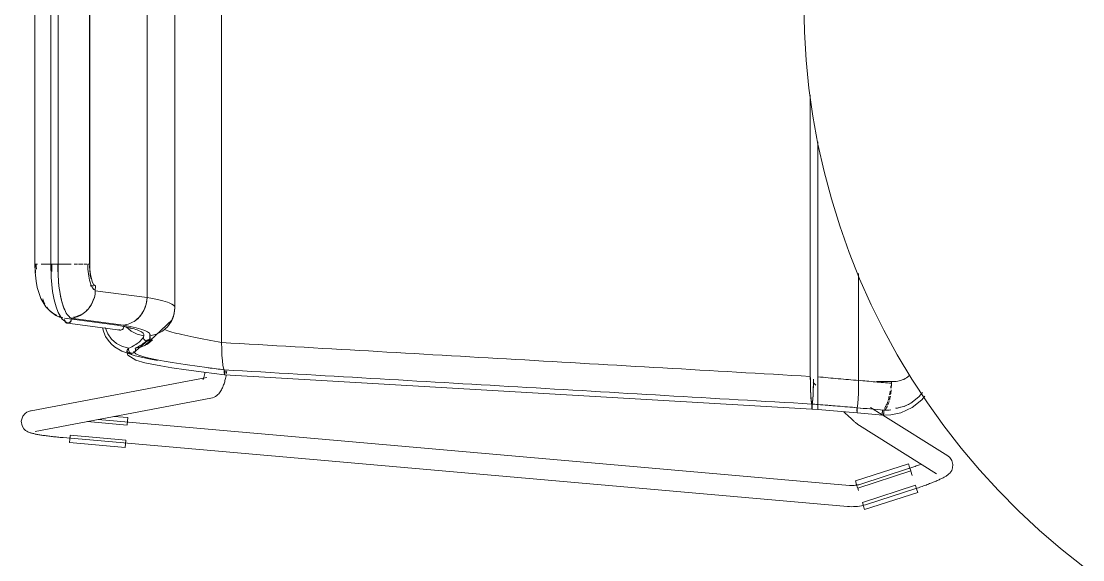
# Model space of a CAD drawing. Header units: millimetres. Extents: x 79795 to 317870, y -36033 to 97293.
# Drawn here: x 223987 to 224587, y 30745 to 31049 of the extents above; entities that cross this region are included whole.
import ezdxf

# ---------------------------------------------------------------- set-up
doc = ezdxf.new("R2010")
doc.units = ezdxf.units.MM
doc.header["$MEASUREMENT"] = 0
doc.layers.add('I-FURN', color=8, linetype='CONTINUOUS', lineweight=9)

msp = doc.modelspace()

# ---------------------------------------------------------------- linework, layer by layer
at = {"layer": 'I-FURN'}
for p, q in [((224100.66, 31251.03), (224100.66, 30867.63)), ((224100.66, 30867.63), (224100.66, 31251.03)), ((224074.16, 31231.72), (224074.16, 30886.93)), ((224074.16, 30886.93), (224074.16, 31231.72)), ((224058.57, 31225.68), (224058.57, 30892.97)), ((224058.57, 30892.97), (224058.57, 31225.68)), ((223995.2, 31206.75), (223995.2, 30911.9)), ((224004.24, 31206.75), (224004.24, 30911.9)), ((224008.2, 30911.9), (224008.2, 31206.75)), ((224026.04, 31206.75), (224026.04, 30911.9)), ((224026.1, 30911.9), (224026.1, 31206.75)), ((224074.32, 30887.47), (224074.32, 31192.27)), ((224429.7, 31059.33), (224430.02, 31043.33)), ((224430.02, 31043.33), (224430.98, 31027.36)), ((224430.98, 31027.36), (224432.58, 31011.44)), ((224432.58, 31011.44), (224434.81, 30995.6)), ((224433.4, 31007.47), (224433.4, 30848.38)), ((224433.4, 30848.38), (224433.4, 31007.47)), ((224434.81, 30995.6), (224437.68, 30979.86)), ((224437.68, 30979.86), (224441.17, 30964.25)), ((224437.71, 30981.11), (224437.71, 30848.11)), ((224437.71, 30848.11), (224437.71, 30981.11)), ((224441.17, 30964.25), (224445.28, 30948.78)), ((224445.28, 30948.78), (224450.01, 30933.5)), ((224450.01, 30933.5), (224455.34, 30918.42)), ((224455.34, 30918.42), (224461.28, 30903.56)), ((223995.28, 30907.38), (223995.2, 30911.9)), ((223995.2, 30911.9), (223995.37, 30911.9)), ((223996.69, 30911.9), (223995.22, 30911.9)), ((224001.3, 30911.9), (223998.72, 30911.9)), ((224001.45, 30911.9), (224004.48, 30911.9)), ((224004.48, 30911.9), (224001.46, 30911.9)), ((224004.38, 30904.34), (224004.24, 30911.9)), ((224004.24, 30911.9), (224004.3, 30911.9)), ((224008.19, 30911.9), (224004.24, 30911.9)), ((224004.3, 30911.9), (224004.5, 30911.9)), ((224004.5, 30911.9), (224004.81, 30911.9)), ((224004.81, 30911.9), (224005.2, 30911.9)), ((224005.2, 30911.9), (224005.65, 30911.9)), ((224005.65, 30911.9), (224006.14, 30911.9)), ((224006.14, 30911.9), (224006.64, 30911.9)), ((224006.64, 30911.9), (224007.11, 30911.9)), ((224007.11, 30911.9), (224007.53, 30911.9)), ((224007.53, 30911.9), (224007.86, 30911.9)), ((224007.86, 30911.9), (224008.09, 30911.9)), ((224008.09, 30911.9), (224008.19, 30911.9)), ((224008.17, 30911.9), (224011.98, 30911.9)), ((224011.98, 30911.9), (224008.17, 30911.9)), ((224008.2, 30911.9), (224008.28, 30905.49)), ((224015.73, 30911.9), (224012.17, 30911.9)), ((224019.2, 30911.9), (224017.36, 30911.9)), ((224022.19, 30911.9), (224019.72, 30911.9)), ((224024.51, 30911.9), (224022.77, 30911.9)), ((224026.21, 30908.86), (224026.1, 30911.9)), ((223995.8, 30902.17), (223995.28, 30907.38)), ((224005.18, 30896.45), (224004.38, 30904.34)), ((224008.28, 30905.49), (224008.76, 30899.5)), ((224026.53, 30906.01), (224026.21, 30908.86)), ((224027.04, 30903.52), (224026.53, 30906.01)), ((224460.68, 30846.17), (224460.68, 30906.66)), ((224460.68, 30906.66), (224460.68, 30846.17)), ((223996.45, 30898.68), (223995.8, 30902.17)), ((223998.47, 30892.53), (223996.45, 30898.68)), ((224008.76, 30899.5), (224009.59, 30894.07)), ((224026.35, 30899.55), (224028.22, 30899.55)), ((224027.71, 30901.54), (224027.04, 30903.52)), ((224028.5, 30900.19), (224027.71, 30901.54)), ((224029.36, 30899.55), (224028.5, 30900.19)), ((224029.29, 30896.83), (224029.36, 30899.55)), ((224461.28, 30903.56), (224467.8, 30888.95)), ((224001.34, 30887.81), (223998.47, 30892.53)), ((224006.05, 30891.74), (224005.18, 30896.45)), ((224007.13, 30887.7), (224006.05, 30891.74)), ((224009.59, 30894.07), (224010.39, 30890.57)), ((224058.57, 30892.97), (224029.29, 30896.83)), ((224058.09, 30889.2), (224058.57, 30892.97)), ((224003.17, 30885.83), (224001.34, 30887.81)), ((224005.25, 30884.16), (224003.17, 30885.83)), ((224008.32, 30884.53), (224007.13, 30887.7)), ((224010.39, 30890.57), (224011.27, 30887.74)), ((224011.27, 30887.74), (224011.46, 30887.23)), ((224056.77, 30885.65), (224058.09, 30889.2)), ((224074.16, 30886.93), (224073.68, 30883.14)), ((224073.69, 30883.14), (224074.16, 30886.93)), ((224073.87, 30883.72), (224074.31, 30887.47)), ((224467.8, 30888.95), (224474.9, 30874.61)), ((224007.51, 30882.83), (224005.25, 30884.16)), ((224010.62, 30880.7), (224008.32, 30884.53)), ((224013.01, 30878.81), (224010.62, 30880.7)), ((224041.64, 30877.44), (224011.95, 30881.29)), ((224017.91, 30880.52), (224013.14, 30881.14)), ((224045.19, 30877.42), (224015.49, 30881.27)), ((224051.95, 30880.05), (224054.69, 30882.54)), ((224054.69, 30882.54), (224056.77, 30885.65)), ((224057.05, 30865.76), (224072.75, 30880.36)), ((224072.15, 30879.26), (224073.87, 30883.72)), ((224073.68, 30883.14), (224072.32, 30879.58)), ((224072.33, 30879.57), (224073.69, 30883.14)), ((224072.75, 30880.36), (224073.45, 30882.28)), ((224043.28, 30874.59), (224013.51, 30878.45)), ((224033.43, 30875.91), (224034.09, 30873.4)), ((224034.94, 30876.05), (224036.35, 30872.53)), ((224047.15, 30876.19), (224040.86, 30877.57)), ((224042.6, 30874.83), (224043.05, 30874.64)), ((224043.05, 30874.64), (224043.52, 30874.58)), ((224043.52, 30874.58), (224043.98, 30874.65)), ((224043.98, 30874.65), (224044.42, 30874.84)), ((224044.42, 30874.84), (224044.81, 30875.13)), ((224044.81, 30875.13), (224045.11, 30875.51)), ((224045.11, 30875.51), (224045.3, 30875.96)), ((224045.3, 30875.96), (224045.38, 30876.46)), ((224045.38, 30876.46), (224045.34, 30876.95)), ((224046.68, 30876.44), (224049.56, 30873.93)), ((224049.59, 30875.44), (224047.15, 30876.19)), ((224049.56, 30873.93), (224052.95, 30872.18)), ((224067.28, 30873.93), (224063.89, 30872.18)), ((224063.89, 30872.18), (224067.28, 30873.93)), ((224070.15, 30876.44), (224067.28, 30873.93)), ((224067.28, 30873.93), (224070.16, 30876.44)), ((224072.32, 30879.58), (224070.15, 30876.44)), ((224070.16, 30876.44), (224072.33, 30879.57)), ((224474.9, 30874.61), (224482.57, 30860.57)), ((224034.09, 30873.4), (224035.12, 30871.03)), ((224035.12, 30871.03), (224036.49, 30868.83)), ((224036.35, 30872.53), (224038.52, 30869.45)), ((224036.49, 30868.83), (224038.18, 30866.86)), ((224038.52, 30869.45), (224041.35, 30866.97)), ((224050.85, 30861.65), (224060.27, 30869.77)), ((224052.95, 30872.18), (224056.66, 30871.28)), ((224056.38, 30870.6), (224056.56, 30871.04)), ((224056.5, 30870.81), (224056.46, 30870.31)), ((224056.46, 30870.31), (224056.55, 30869.82)), ((224056.47, 30870.32), (224056.51, 30870.81)), ((224056.55, 30869.83), (224056.47, 30870.32)), ((224056.66, 30871.28), (224056.5, 30870.81)), ((224056.51, 30870.81), (224056.67, 30871.28)), ((224056.75, 30869.38), (224056.55, 30869.83)), ((224056.55, 30869.82), (224056.75, 30869.37)), ((224057.07, 30868.99), (224056.75, 30869.38)), ((224056.75, 30869.37), (224057.06, 30868.99)), ((224057.06, 30868.99), (224057.47, 30868.7)), ((224057.47, 30868.7), (224057.07, 30868.99)), ((224057.93, 30868.51), (224057.47, 30868.7)), ((224057.47, 30868.7), (224057.93, 30868.51)), ((224058.42, 30868.44), (224057.93, 30868.51)), ((224057.93, 30868.51), (224058.42, 30868.44)), ((224058.91, 30868.51), (224058.42, 30868.44)), ((224058.42, 30868.44), (224058.91, 30868.51)), ((224061.56, 30869.1), (224058.72, 30866.71)), ((224058.72, 30866.7), (224061.56, 30869.1)), ((224059.37, 30868.7), (224058.91, 30868.51)), ((224058.91, 30868.51), (224059.37, 30868.7)), ((224059.77, 30868.99), (224059.37, 30868.7)), ((224059.37, 30868.7), (224059.77, 30868.99)), ((224060.09, 30869.38), (224059.77, 30868.99)), ((224059.77, 30868.99), (224060.09, 30869.37)), ((224060.29, 30869.83), (224060.09, 30869.38)), ((224060.09, 30869.37), (224060.29, 30869.82)), ((224060.14, 30869.47), (224060.19, 30872.35)), ((224060.17, 30871.28), (224063.89, 30872.18)), ((224060.17, 30871.28), (224060.33, 30870.81)), ((224060.33, 30870.81), (224060.17, 30871.28)), ((224060.37, 30870.32), (224060.29, 30869.83)), ((224060.29, 30869.82), (224060.37, 30870.31)), ((224060.33, 30870.81), (224060.37, 30870.32)), ((224060.37, 30870.31), (224060.33, 30870.81)), ((224038.18, 30866.86), (224040.14, 30865.12)), ((224040.14, 30865.12), (224044.26, 30862.62)), ((224041.35, 30866.97), (224044.67, 30865.23)), ((224044.26, 30862.62), (224051.88, 30859.94)), ((224044.67, 30865.23), (224048.3, 30864.32)), ((224047.08, 30862.5), (224047.37, 30863.42)), ((224047.61, 30860.32), (224047.08, 30862.5)), ((224048.09, 30863.36), (224048.13, 30863.85)), ((224048.13, 30863.85), (224048.09, 30863.36)), ((224048.17, 30862.86), (224048.09, 30863.36)), ((224048.09, 30863.36), (224048.16, 30862.86)), ((224048.13, 30863.85), (224048.3, 30864.32)), ((224048.3, 30864.32), (224048.13, 30863.85)), ((224048.16, 30862.86), (224048.36, 30862.41)), ((224048.36, 30862.41), (224048.17, 30862.86)), ((224048.67, 30862.02), (224048.36, 30862.41)), ((224048.36, 30862.41), (224048.67, 30862.02)), ((224049.06, 30861.72), (224048.67, 30862.02)), ((224048.67, 30862.02), (224049.06, 30861.72)), ((224049.52, 30861.53), (224049.06, 30861.72)), ((224049.06, 30861.72), (224049.51, 30861.52)), ((224051.13, 30861.8), (224050.91, 30861.67)), ((224051.35, 30861.98), (224050.94, 30861.69)), ((224050.95, 30861.69), (224051.35, 30861.98)), ((224051.66, 30862.36), (224051.35, 30861.98)), ((224051.35, 30861.98), (224051.67, 30862.36)), ((224051.87, 30862.81), (224051.66, 30862.36)), ((224051.67, 30862.36), (224051.87, 30862.81)), ((224055.39, 30865.07), (224051.78, 30864.27)), ((224051.78, 30864.27), (224055.4, 30865.06)), ((224051.78, 30864.27), (224051.93, 30863.8)), ((224051.93, 30863.8), (224051.78, 30864.27)), ((224051.96, 30863.3), (224051.87, 30862.81)), ((224051.87, 30862.81), (224051.96, 30863.3)), ((224051.93, 30863.8), (224051.96, 30863.3)), ((224051.96, 30863.3), (224051.93, 30863.8)), ((224058.72, 30866.71), (224055.39, 30865.07)), ((224055.4, 30865.06), (224058.72, 30866.7)), ((224100.66, 30867.63), (224100.72, 30863.86)), ((224100.72, 30863.86), (224100.66, 30867.55)), ((224100.72, 30863.86), (224100.88, 30860.32)), ((224100.88, 30860.32), (224100.73, 30863.8)), ((224052.25, 30857.55), (224047.61, 30860.32)), ((224049.51, 30861.52), (224050, 30861.45)), ((224050, 30861.45), (224049.52, 30861.53)), ((224050.49, 30861.51), (224050, 30861.45)), ((224050, 30861.45), (224050.49, 30861.51)), ((224050.94, 30861.69), (224050.49, 30861.51)), ((224050.49, 30861.51), (224050.95, 30861.69)), ((224051.88, 30859.94), (224060.4, 30858.05)), ((224057.24, 30856.14), (224052.25, 30857.55)), ((224066.26, 30854.34), (224057.24, 30856.14)), ((224060.4, 30858.05), (224064.47, 30857.32)), ((224100.88, 30860.32), (224101.12, 30857.22)), ((224101.12, 30857.19), (224100.88, 30860.28)), ((224101.12, 30857.22), (224101.43, 30854.73)), ((224101.43, 30854.72), (224101.12, 30857.19)), ((224482.57, 30860.57), (224490.8, 30846.85)), ((224072.58, 30853.3), (224066.26, 30854.34)), ((224080.6, 30852.12), (224072.58, 30853.3)), ((224090.53, 30850.77), (224080.6, 30852.12)), ((224102.38, 30849.21), (224090.53, 30850.77)), ((224091.07, 30849.44), (224091.18, 30849.89)), ((224091.18, 30849.89), (224091.28, 30850.36)), ((224091.28, 30850.36), (224091.37, 30850.85)), ((224101.43, 30854.73), (224101.79, 30852.98)), ((224101.79, 30852.98), (224101.43, 30854.72)), ((224101.79, 30852.98), (224102.19, 30852.08)), ((224102.19, 30852.08), (224101.79, 30852.98)), ((224102.18, 30851.61), (224102.17, 30851.11)), ((224102.17, 30851.11), (224102.18, 30851.6)), ((224102.17, 30851.11), (224102.18, 30850.62)), ((224102.18, 30850.61), (224102.17, 30851.11)), ((224102.19, 30852.08), (224102.18, 30851.61)), ((224102.18, 30851.6), (224102.19, 30852.08)), ((224102.18, 30850.62), (224102.2, 30850.16)), ((224102.2, 30850.16), (224102.18, 30850.61)), ((224102.2, 30850.16), (224102.24, 30849.78)), ((224102.24, 30849.77), (224102.2, 30850.16)), ((224102.24, 30849.78), (224102.28, 30849.48)), ((224102.28, 30849.47), (224102.24, 30849.77)), ((224102.49, 30849.46), (224102.53, 30849.75)), ((224102.53, 30849.74), (224102.49, 30849.45)), ((224102.53, 30849.75), (224102.56, 30850.13)), ((224102.56, 30850.12), (224102.53, 30849.74)), ((224102.56, 30850.13), (224102.59, 30850.58)), ((224102.59, 30850.58), (224102.56, 30850.12)), ((224102.6, 30851.07), (224102.59, 30851.57)), ((224102.59, 30851.57), (224102.6, 30851.07)), ((224102.59, 30850.58), (224102.6, 30851.07)), ((224102.6, 30851.07), (224102.59, 30850.58)), ((224103.41, 30850.02), (224103.52, 30850.73)), ((224103.52, 30850.73), (224103.61, 30851.46)), ((224092.3, 30847.81), (223993.01, 30828.99)), ((224090.07, 30846.59), (224090.09, 30846.61)), ((224090.09, 30846.61), (224090.13, 30846.69)), ((224090.13, 30846.69), (224090.18, 30846.77)), ((224090.18, 30846.77), (224090.25, 30846.93)), ((224090.25, 30846.93), (224090.34, 30847.12)), ((224090.34, 30847.12), (224090.44, 30847.35)), ((224090.44, 30847.35), (224090.54, 30847.62)), ((224090.54, 30847.62), (224090.64, 30847.92)), ((224090.64, 30847.92), (224090.75, 30848.26)), ((224090.75, 30848.26), (224090.86, 30848.63)), ((224090.86, 30848.63), (224090.97, 30849.02)), ((224090.97, 30849.02), (224091.07, 30849.44)), ((224101.82, 30843.53), (224102.02, 30844.12)), ((224102.02, 30844.12), (224102.22, 30844.73)), ((224102.22, 30844.73), (224102.4, 30845.34)), ((224102.28, 30849.48), (224102.33, 30849.28)), ((224102.33, 30849.28), (224102.28, 30849.47)), ((224102.33, 30849.28), (224102.38, 30849.21)), ((224102.38, 30849.21), (224102.33, 30849.28)), ((224102.38, 30849.21), (224102.44, 30849.27)), ((224102.44, 30849.27), (224102.38, 30849.21)), ((224102.38, 30849.21), (224434.29, 30829.92)), ((224102.4, 30845.34), (224102.57, 30845.97)), ((224102.44, 30849.27), (224102.49, 30849.46)), ((224102.49, 30849.45), (224102.44, 30849.27)), ((224102.57, 30845.97), (224102.74, 30846.62)), ((224102.74, 30846.62), (224102.89, 30847.27)), ((224102.89, 30847.27), (224103.03, 30847.94)), ((224103.03, 30847.94), (224103.17, 30848.62)), ((224103.17, 30848.62), (224103.29, 30849.31)), ((224433.4, 30848.38), (224433.42, 30844.59)), ((224433.42, 30844.59), (224433.5, 30841.03)), ((224435.04, 30844.89), (224436.57, 30843.41)), ((224435.08, 30841.03), (224435.16, 30844.58)), ((224435.16, 30844.58), (224435.18, 30846.84)), ((224437.59, 30844.32), (224437.59, 30848.1)), ((224437.59, 30848.1), (224437.59, 30844.32)), ((224437.71, 30848.11), (224437.71, 30844.32)), ((224437.71, 30844.32), (224437.71, 30848.11)), ((224437.71, 30844.32), (224437.71, 30840.76)), ((224437.71, 30840.76), (224437.71, 30844.32)), ((224460.66, 30842.41), (224460.68, 30846.17)), ((224460.68, 30846.05), (224460.66, 30842.41)), ((224470.72, 30845.46), (224480.48, 30845.46)), ((224479.23, 30845.52), (224479.23, 30844.47)), ((224490.8, 30846.85), (224499.57, 30833.47)), ((224097.9, 30837.56), (224098.49, 30838.07)), ((224098.49, 30838.07), (224099.01, 30838.59)), ((224099.01, 30838.59), (224099.47, 30839.12)), ((224099.47, 30839.12), (224099.87, 30839.65)), ((224099.87, 30839.65), (224100.23, 30840.19)), ((224100.23, 30840.19), (224100.55, 30840.73)), ((224100.55, 30840.73), (224100.84, 30841.27)), ((224100.84, 30841.27), (224101.11, 30841.82)), ((224101.11, 30841.82), (224101.36, 30842.38)), ((224101.36, 30842.38), (224101.6, 30842.95)), ((224101.6, 30842.95), (224101.82, 30843.53)), ((224433.5, 30841.03), (224433.63, 30837.9)), ((224433.63, 30837.9), (224433.79, 30835.39)), ((224434.79, 30835.42), (224434.96, 30837.91)), ((224434.96, 30837.91), (224435.08, 30841.03)), ((224437.6, 30837.64), (224437.59, 30840.76)), ((224437.59, 30840.76), (224437.6, 30837.64)), ((224437.7, 30837.62), (224437.71, 30840.76)), ((224437.71, 30840.75), (224437.7, 30837.63)), ((224460.47, 30835.77), (224460.58, 30838.87)), ((224460.58, 30838.81), (224460.47, 30835.77)), ((224460.58, 30838.87), (224460.65, 30842.31)), ((224460.65, 30842.31), (224460.58, 30838.87)), ((224496.74, 30839.18), (224494.74, 30836.79)), ((223995.24, 30817.2), (224094.54, 30836.02)), ((224094.54, 30836.02), (224095.52, 30836.28)), ((224095.52, 30836.28), (224096.42, 30836.64)), ((224096.42, 30836.64), (224097.21, 30837.08)), ((224097.21, 30837.08), (224097.9, 30837.56)), ((224433.79, 30835.39), (224433.98, 30833.65)), ((224433.98, 30833.65), (224434.19, 30832.76)), ((224434.19, 30832.76), (224434.18, 30832.29)), ((224434.18, 30832.29), (224434.18, 30831.79)), ((224434.18, 30831.79), (224434.19, 30831.3)), ((224434.39, 30832.76), (224434.6, 30833.67)), ((224434.4, 30832.29), (224434.39, 30832.76)), ((224434.4, 30831.8), (224434.4, 30832.29)), ((224434.4, 30831.31), (224434.4, 30831.8)), ((224434.6, 30833.67), (224434.79, 30835.42)), ((224437.62, 30835.14), (224437.6, 30837.64)), ((224437.6, 30837.64), (224437.62, 30835.14)), ((224437.63, 30833.39), (224437.62, 30835.14)), ((224437.62, 30835.14), (224437.63, 30833.39)), ((224437.64, 30832.02), (224437.64, 30832.49)), ((224437.64, 30832.49), (224437.64, 30832.02)), ((224437.64, 30831.53), (224437.64, 30832.02)), ((224437.64, 30832.02), (224437.64, 30831.52)), ((224437.67, 30833.38), (224437.66, 30832.49)), ((224437.66, 30832.48), (224437.67, 30833.37)), ((224437.66, 30832.49), (224437.66, 30832.02)), ((224437.66, 30832.01), (224437.66, 30832.48)), ((224437.66, 30832.02), (224437.66, 30831.52)), ((224437.66, 30831.52), (224437.66, 30832.01)), ((224437.69, 30835.12), (224437.67, 30833.38)), ((224437.67, 30833.37), (224437.69, 30835.12)), ((224437.7, 30837.62), (224437.69, 30835.12)), ((224437.69, 30835.12), (224437.7, 30837.62)), ((224460.14, 30831.56), (224460.32, 30833.3)), ((224460.31, 30833.28), (224460.14, 30831.56)), ((224460.32, 30833.3), (224460.47, 30835.77)), ((224460.47, 30835.73), (224460.32, 30833.29)), ((224490.16, 30833.3), (224486.48, 30831.39)), ((224494.74, 30836.79), (224490.16, 30833.3)), ((224496.4, 30835.06), (224490.87, 30830.72)), ((224498.08, 30837.16), (224496.4, 30835.06)), ((224499.57, 30833.47), (224508.86, 30820.45)), ((223988.25, 30825.86), (223987.42, 30823.11)), ((223988.25, 30825.86), (223989.58, 30827.43)), ((223989.58, 30827.43), (223990.66, 30828.18)), ((223990.66, 30828.18), (223991.46, 30828.56)), ((223991.46, 30828.56), (223992.08, 30828.77)), ((223992.08, 30828.77), (223992.59, 30828.91)), ((223992.59, 30828.91), (223993.01, 30828.99)), ((224047.6, 30825.06), (224039.7, 30825.75)), ((224434.19, 30831.3), (224434.2, 30830.85)), ((224434.2, 30830.85), (224434.22, 30830.47)), ((224434.22, 30830.47), (224434.24, 30830.17)), ((224434.24, 30830.17), (224434.26, 30829.99)), ((224434.26, 30829.99), (224434.29, 30829.92)), ((224434.29, 30829.92), (224434.32, 30829.99)), ((224437.65, 30829.65), (224434.29, 30829.92)), ((224434.32, 30829.99), (224434.35, 30830.18)), ((224434.35, 30830.18), (224434.37, 30830.47)), ((224434.37, 30830.47), (224434.39, 30830.86)), ((224434.39, 30830.86), (224434.4, 30831.31)), ((224437.64, 30831.04), (224437.64, 30831.53)), ((224437.64, 30831.52), (224437.64, 30831.03)), ((224437.64, 30830.58), (224437.64, 30831.04)), ((224437.64, 30831.03), (224437.64, 30830.58)), ((224437.65, 30830.2), (224437.64, 30830.58)), ((224437.64, 30830.58), (224437.65, 30830.2)), ((224437.66, 30830.2), (224437.65, 30829.9)), ((224437.65, 30829.9), (224437.66, 30830.19)), ((224437.65, 30829.72), (224437.65, 30829.65)), ((224437.65, 30829.65), (224437.65, 30829.72)), ((224437.65, 30829.71), (224437.65, 30829.65)), ((224437.65, 30829.65), (224437.65, 30829.71)), ((224437.65, 30829.65), (224459.85, 30827.82)), ((224437.66, 30831.52), (224437.66, 30831.03)), ((224437.66, 30831.03), (224437.66, 30831.52)), ((224437.66, 30831.03), (224437.66, 30830.58)), ((224437.66, 30830.57), (224437.66, 30831.03)), ((224437.66, 30830.58), (224437.66, 30830.2)), ((224437.66, 30830.19), (224437.66, 30830.57)), ((224452.81, 30827.85), (224452.34, 30828.29)), ((224453.27, 30827.42), (224452.81, 30827.85)), ((224453.73, 30826.99), (224453.27, 30827.42)), ((224454.17, 30826.58), (224453.73, 30826.99)), ((224454.61, 30826.18), (224454.17, 30826.58)), ((224455.03, 30825.79), (224454.61, 30826.18)), ((224455.45, 30825.4), (224455.03, 30825.79)), ((224459.76, 30830.66), (224459.75, 30830.18)), ((224459.75, 30830.19), (224459.76, 30830.66)), ((224459.75, 30829.69), (224459.75, 30829.2)), ((224459.75, 30829.2), (224459.75, 30829.69)), ((224459.75, 30829.2), (224459.76, 30828.74)), ((224459.76, 30828.75), (224459.75, 30829.2)), ((224459.78, 30828.37), (224459.76, 30828.75)), ((224459.76, 30828.74), (224459.78, 30828.36)), ((224459.8, 30828.07), (224459.78, 30828.37)), ((224459.78, 30828.36), (224459.8, 30828.07)), ((224459.8, 30828.07), (224459.83, 30827.88)), ((224459.83, 30827.89), (224459.8, 30828.07)), ((224459.85, 30827.82), (224459.83, 30827.89)), ((224459.83, 30827.88), (224459.85, 30827.82)), ((224459.85, 30827.82), (224459.88, 30827.89)), ((224459.88, 30827.89), (224459.85, 30827.82)), ((224459.85, 30827.82), (224474.34, 30826.4)), ((224459.88, 30827.89), (224459.9, 30828.08)), ((224459.92, 30828.38), (224459.9, 30828.08)), ((224459.9, 30828.08), (224459.92, 30828.37)), ((224459.92, 30828.37), (224459.94, 30828.76)), ((224459.94, 30828.76), (224459.92, 30828.38)), ((224459.94, 30830.67), (224460.14, 30831.56)), ((224460.14, 30831.56), (224459.94, 30830.67)), ((224459.95, 30830.2), (224459.94, 30830.67)), ((224459.94, 30830.67), (224459.95, 30830.2)), ((224459.94, 30828.76), (224459.95, 30829.21)), ((224459.95, 30829.21), (224459.94, 30828.76)), ((224459.95, 30829.7), (224459.95, 30830.2)), ((224459.95, 30830.2), (224459.95, 30829.71)), ((224459.95, 30829.71), (224459.95, 30829.21)), ((224459.95, 30829.21), (224459.95, 30829.7)), ((224473.94, 30826.7), (224467.49, 30830.74)), ((224478.91, 30826.61), (224473.45, 30826.52)), ((224511.07, 30803.43), (224474.31, 30826.47)), ((224484.56, 30827.82), (224478.91, 30826.61)), ((224490.87, 30830.72), (224484.56, 30827.82)), ((223987.42, 30823.11), (223987.9, 30820.35)), ((223987.9, 30820.35), (223988.94, 30818.69)), ((224024.62, 30822.82), (224047.23, 30820.83)), ((224455.47, 30786.73), (224030.97, 30824.03)), ((224047.42, 30823.02), (224047.24, 30820.95)), ((224047.6, 30825.06), (224047.42, 30823.02)), ((224455.85, 30825.04), (224455.45, 30825.4)), ((224456.24, 30824.68), (224455.85, 30825.04)), ((224456.62, 30824.34), (224456.24, 30824.68)), ((224456.98, 30824.01), (224456.62, 30824.34)), ((224457.33, 30823.69), (224456.98, 30824.01)), ((224457.67, 30823.39), (224457.33, 30823.69)), ((224457.99, 30823.1), (224457.67, 30823.39)), ((224458.3, 30822.83), (224457.99, 30823.1)), ((224458.59, 30822.57), (224458.3, 30822.83)), ((224458.87, 30822.33), (224458.59, 30822.57)), ((224459.14, 30822.1), (224458.87, 30822.33)), ((224459.39, 30821.89), (224459.14, 30822.1)), ((224459.63, 30821.68), (224459.39, 30821.89)), ((224459.86, 30821.5), (224459.63, 30821.68)), ((224460.09, 30821.32), (224459.86, 30821.5)), ((224460.31, 30821.14), (224460.09, 30821.32)), ((224460.54, 30820.97), (224460.31, 30821.14)), ((224460.79, 30820.78), (224460.54, 30820.97)), ((224461.12, 30820.57), (224460.79, 30820.78)), ((224461.12, 30820.57), (224504.7, 30793.26)), ((224508.86, 30820.45), (224518.67, 30807.81)), ((223988.94, 30818.69), (223989.85, 30817.84)), ((223989.85, 30817.84), (223990.55, 30817.36)), ((223990.55, 30817.36), (223991.11, 30817.05)), ((223991.11, 30817.05), (223991.59, 30816.84)), ((223991.59, 30816.84), (223992.02, 30816.67)), ((223992.02, 30816.67), (223992.42, 30816.53)), ((223992.42, 30816.53), (223992.82, 30816.4)), ((223992.82, 30816.4), (223993.21, 30816.29)), ((223993.21, 30816.29), (223993.62, 30816.18)), ((223993.62, 30816.18), (223994.03, 30816.08)), ((223994.03, 30816.08), (223994.46, 30815.98)), ((223994.46, 30815.98), (223994.9, 30815.88)), ((223994.9, 30815.88), (223995.36, 30815.78)), ((223995.36, 30815.78), (223995.84, 30815.69)), ((223995.84, 30815.69), (223996.33, 30815.59)), ((223996.33, 30815.59), (223996.85, 30815.5)), ((223996.85, 30815.5), (223997.38, 30815.4)), ((223997.38, 30815.4), (223997.93, 30815.31)), ((223997.93, 30815.31), (223998.5, 30815.22)), ((223998.5, 30815.22), (223999.09, 30815.13)), ((223999.09, 30815.13), (223999.69, 30815.03)), ((223999.69, 30815.03), (224000.31, 30814.94)), ((224000.31, 30814.94), (224000.94, 30814.85)), ((224000.94, 30814.85), (224001.59, 30814.77)), ((224001.59, 30814.77), (224002.25, 30814.68)), ((224002.25, 30814.68), (224002.93, 30814.59)), ((224002.93, 30814.59), (224003.62, 30814.51)), ((224003.62, 30814.51), (224004.32, 30814.42)), ((224004.32, 30814.42), (224005.03, 30814.34)), ((224005.03, 30814.34), (224005.74, 30814.26)), ((224005.74, 30814.26), (224006.47, 30814.18)), ((224006.47, 30814.18), (224007.2, 30814.1)), ((224007.2, 30814.1), (224007.94, 30814.02)), ((224007.94, 30814.02), (224008.69, 30813.95)), ((224008.69, 30813.95), (224009.43, 30813.88)), ((224009.43, 30813.88), (224010.18, 30813.81)), ((224010.18, 30813.81), (224010.94, 30813.74)), ((224010.94, 30813.74), (224011.09, 30813.72)), ((224011.09, 30813.72), (224454.42, 30774.78)), ((224014.88, 30812.95), (224015.06, 30815.02)), ((224046.48, 30812.38), (224015.07, 30815.14)), ((224014.7, 30810.91), (224014.88, 30812.95)), ((224046.11, 30808.15), (224014.7, 30810.91)), ((224046.29, 30810.19), (224046.11, 30808.15)), ((224046.47, 30812.26), (224046.29, 30810.19)), ((224518.67, 30807.81), (224528.98, 30795.57)), ((224512.2, 30802.54), (224511.07, 30803.43)), ((224512.2, 30802.54), (224513.42, 30800.81)), ((224488.89, 30798.91), (224458.88, 30789.22)), ((224488.84, 30796.19), (224462.03, 30787.48)), ((224489.17, 30796.29), (224488.84, 30796.19)), ((224488.89, 30798.91), (224489.52, 30796.95)), ((224489.86, 30796.52), (224489.17, 30796.29)), ((224489.52, 30796.95), (224490.16, 30794.98)), ((224490.55, 30796.75), (224489.86, 30796.52)), ((224491.24, 30796.98), (224490.55, 30796.75)), ((224491.92, 30797.22), (224491.24, 30796.98)), ((224492.59, 30797.45), (224491.92, 30797.22)), ((224493.26, 30797.69), (224492.59, 30797.45)), ((224493.91, 30797.92), (224493.26, 30797.69)), ((224494.56, 30798.16), (224493.91, 30797.92)), ((224495.19, 30798.39), (224494.56, 30798.16)), ((224495.82, 30798.63), (224495.19, 30798.39)), ((224513.83, 30796.61), (224513.31, 30795.23)), ((224513.42, 30800.81), (224514.01, 30798.58)), ((224514.01, 30798.58), (224513.83, 30796.61)), ((224460.19, 30785.17), (224490.19, 30794.86)), ((224491.03, 30792.29), (224490.23, 30794.77)), ((224506.16, 30789.91), (224505.63, 30789.67)), ((224506.67, 30790.15), (224506.16, 30789.91)), ((224507.16, 30790.38), (224506.67, 30790.15)), ((224507.63, 30790.61), (224507.16, 30790.38)), ((224508.09, 30790.84), (224507.63, 30790.61)), ((224508.53, 30791.07), (224508.09, 30790.84)), ((224508.95, 30791.3), (224508.53, 30791.07)), ((224509.36, 30791.53), (224508.95, 30791.3)), ((224509.76, 30791.76), (224509.36, 30791.53)), ((224510.16, 30792), (224509.76, 30791.76)), ((224510.54, 30792.26), (224510.16, 30792)), ((224510.93, 30792.54), (224510.54, 30792.26)), ((224511.34, 30792.85), (224510.93, 30792.54)), ((224511.76, 30793.22), (224511.34, 30792.85)), ((224512.23, 30793.68), (224511.76, 30793.22)), ((224512.75, 30794.31), (224512.23, 30793.68)), ((224513.31, 30795.23), (224512.75, 30794.31)), ((224528.98, 30795.57), (224539.77, 30783.76)), ((224455.5, 30786.73), (224455.47, 30786.73)), ((224456.16, 30786.68), (224455.5, 30786.73)), ((224456.82, 30786.67), (224456.16, 30786.68)), ((224457.48, 30786.68), (224456.82, 30786.67)), ((224458.14, 30786.71), (224457.48, 30786.68)), ((224458.8, 30786.77), (224458.14, 30786.71)), ((224459.46, 30786.86), (224458.8, 30786.77)), ((224459.51, 30787.27), (224458.88, 30789.22)), ((224460.11, 30786.98), (224459.46, 30786.86)), ((224460.15, 30785.29), (224459.51, 30787.27)), ((224460.76, 30787.12), (224460.11, 30786.98)), ((224460.6, 30783.91), (224460.22, 30785.08)), ((224461.4, 30787.28), (224460.76, 30787.12)), ((224462.03, 30787.48), (224461.4, 30787.28)), ((224492.8, 30786.79), (224462.79, 30777.11)), ((224465.74, 30776.06), (224492.55, 30784.77)), ((224493.01, 30784.92), (224492.55, 30784.77)), ((224492.84, 30786.68), (224493.48, 30784.7)), ((224493.75, 30785.17), (224493.01, 30784.92)), ((224493.48, 30784.7), (224494.11, 30782.75)), ((224494.48, 30785.41), (224493.75, 30785.17)), ((224495.22, 30785.66), (224494.48, 30785.41)), ((224495.94, 30785.91), (224495.22, 30785.66)), ((224496.67, 30786.17), (224495.94, 30785.91)), ((224497.38, 30786.42), (224496.67, 30786.17)), ((224498.09, 30786.67), (224497.38, 30786.42)), ((224498.79, 30786.93), (224498.09, 30786.67)), ((224499.48, 30787.18), (224498.79, 30786.93)), ((224500.15, 30787.44), (224499.48, 30787.18)), ((224500.82, 30787.69), (224500.15, 30787.44)), ((224501.47, 30787.95), (224500.82, 30787.69)), ((224502.11, 30788.2), (224501.47, 30787.95)), ((224502.74, 30788.45), (224502.11, 30788.2)), ((224503.35, 30788.7), (224502.74, 30788.45)), ((224503.94, 30788.94), (224503.35, 30788.7)), ((224504.52, 30789.19), (224503.94, 30788.94)), ((224505.08, 30789.43), (224504.52, 30789.19)), ((224505.63, 30789.67), (224505.08, 30789.43)), ((224539.77, 30783.76), (224551.02, 30772.38)), ((224494.11, 30782.75), (224464.1, 30773.06)), ((224454.42, 30774.78), (224455.56, 30774.7)), ((224455.56, 30774.7), (224456.7, 30774.67)), ((224456.7, 30774.67), (224457.84, 30774.68)), ((224457.84, 30774.68), (224458.98, 30774.74)), ((224458.98, 30774.74), (224460.12, 30774.85)), ((224460.12, 30774.85), (224461.25, 30775)), ((224461.25, 30775), (224462.37, 30775.19)), ((224462.37, 30775.19), (224463.49, 30775.43)), ((224463.47, 30775.02), (224462.83, 30776.99)), ((224464.1, 30773.06), (224463.47, 30775.02)), ((224463.49, 30775.43), (224464.6, 30775.72)), ((224464.6, 30775.72), (224465.69, 30776.05)), ((224465.69, 30776.05), (224465.74, 30776.06)), ((224551.02, 30772.38), (224562.72, 30761.47)), ((224562.72, 30761.47), (224574.84, 30751.03)), ((224574.84, 30751.03), (224587.37, 30741.09))]:
    msp.add_line(p, q, dxfattribs=at)
for centre, major_axis, ratio, start_param, end_param in [((223999.47, 30911.9), (0, -12.4), 0.287441, 4.719526, 4.950404), ((224010.95, 30911.9), (15.75, 0), 0.000004, 5.8107, 5.99294), ((224043.5, 30893.1), (0, -15.78), 0.955139, 0.595876, 1.562553), ((224043.5, 30893.1), (0, -15.78), 0.955139, 0.354206, 0.595753), ((224043.51, 30876.54), (0, -1.96), 0.955139, 5.775592, 8.064923), ((224043.5, 30893.1), (0, -15.78), 0.955139, 0.112537, 0.354036)]:
    msp.add_ellipse(centre, major_axis=major_axis, ratio=ratio, start_param=start_param, end_param=end_param, dxfattribs=at)
for points in [[(223995.51, 30906.93), (223995.36, 30908.48), (223995.29, 30910.12), (223995.29, 30911.8)], [(224004.78, 30907.64), (224004.75, 30909.02), (224004.74, 30910.41), (224004.77, 30911.81)], [(224029.28, 30897.08), (224028.16, 30897.33), (224026, 30900.72), (224025.03, 30908.11), (224024.97, 30911.9)], [(224026.04, 30911.9), (224026.04, 30911.87), (224026.04, 30911.84), (224026.04, 30911.8)], [(224026.05, 30911.06), (224026.1, 30908.28), (224026.38, 30905.14), (224026.99, 30903.52)], [(223999.64, 30892.3), (223999.9, 30891.34), (224000.25, 30890.41), (224000.68, 30889.52)], [(224015.49, 30881.27), (224016.73, 30881.42), (224019.11, 30882), (224022.45, 30883.76), (224025.28, 30886.29), (224027.47, 30889.43), (224028.89, 30893.04), (224029.25, 30895.54), (224029.29, 30896.83)], [(224074.16, 30886.93), (224074.26, 30887.11), (224074.31, 30887.29), (224074.31, 30887.47)], [(224010.53, 30881.75), (224009.88, 30881.91), (224009.23, 30882.11), (224008.6, 30882.35)], [(224015.64, 30881), (224015.66, 30880.92), (224015.68, 30880.76), (224015.68, 30880.59), (224015.67, 30880.51)], [(224021, 30883.25), (224019.74, 30882.55), (224018.38, 30882.15), (224016.99, 30881.81)], [(224045.19, 30877.42), (224050.69, 30876.4), (224058.75, 30874.35), (224060.72, 30872.31), (224060.17, 30871.28)], [(224266.91, 30857.96), (224211.44, 30861.16), (224156.02, 30864.35), (224100.66, 30867.55)], [(224433.4, 30848.38), (224377.87, 30851.57), (224322.34, 30854.77), (224266.91, 30857.96)], [(224093.02, 30853.25), (224096.05, 30852.87), (224099.12, 30852.48), (224102.18, 30852.09)], [(224434.19, 30832.76), (224378.79, 30835.98), (224268.03, 30842.42), (224157.43, 30848.86), (224102.19, 30852.08)], [(224449.21, 30847.08), (224445.38, 30847.42), (224441.55, 30847.77), (224437.71, 30848.11)], [(224460.68, 30846.05), (224456.86, 30846.39), (224453.04, 30846.74), (224449.21, 30847.08)], [(224460.68, 30846.17), (224463.82, 30845.86), (224470.07, 30845.27), (224476.21, 30844.73), (224479.23, 30844.47)], [(224479.23, 30844.47), (224479.23, 30843.52), (224479.19, 30842.59), (224479.13, 30841.68)], [(224480.75, 30845.46), (224480.25, 30845.45), (224479.74, 30845.47), (224479.23, 30845.52)], [(224478.17, 30837.94), (224478.31, 30838.59), (224478.44, 30839.25), (224478.57, 30839.93)], [(224479.07, 30840.75), (224478.99, 30839.85), (224478.89, 30838.97), (224478.77, 30838.12)], [(224478.82, 30841.63), (224478.88, 30842.1), (224478.94, 30842.58), (224478.99, 30843.06)], [(224434.19, 30832.76), (224434.77, 30832.71), (224435.93, 30832.62), (224437.08, 30832.53), (224437.66, 30832.49)], [(224434.39, 30832.76), (224434.41, 30832.17), (224434.4, 30830.66), (224434.33, 30829.92), (224434.29, 30829.92)], [(224434.39, 30832.76), (224434.93, 30832.72), (224436.02, 30832.63), (224437.1, 30832.54), (224437.64, 30832.49)], [(224459.94, 30830.67), (224456.24, 30830.97), (224448.81, 30831.58), (224441.38, 30832.18), (224437.66, 30832.48)], [(224445.2, 30831.87), (224444.79, 30831.9), (224444.38, 30831.93), (224443.97, 30831.97)], [(224477.07, 30831.78), (224476.74, 30831.09), (224476.04, 30829.94), (224475.29, 30829.38), (224474.9, 30829.23)], [(224475.25, 30830.24), (224475.58, 30830.65), (224475.9, 30831.17), (224476.21, 30831.81)], [(224476.33, 30832.06), (224476.62, 30832.7), (224476.9, 30833.44), (224477.16, 30834.26)], [(224477.95, 30834.21), (224477.74, 30833.48), (224477.51, 30832.85), (224477.27, 30832.25)], [(224477.32, 30834.69), (224477.57, 30835.49), (224477.8, 30836.36), (224478.01, 30837.28)], [(224478.63, 30837.26), (224478.49, 30836.42), (224478.32, 30835.62), (224478.14, 30834.88)], [(224459.76, 30830.66), (224456.11, 30830.96), (224452.46, 30831.26), (224448.81, 30831.57)], [(224459.76, 30830.66), (224462.13, 30830.42), (224464.5, 30830.19), (224466.84, 30829.95)], [(224459.94, 30830.67), (224462.47, 30830.43), (224467.51, 30829.95), (224472.46, 30829.47), (224474.9, 30829.23)], [(224473.59, 30826.58), (224473.64, 30826.62), (224473.73, 30826.74), (224473.87, 30827.04), (224473.98, 30827.43), (224474.08, 30827.88), (224474.14, 30828.37), (224474.18, 30828.87), (224474.17, 30829.19), (224474.17, 30829.34)], [(224478.9, 30829.41), (224477.72, 30829.29), (224476.52, 30829.28), (224475.32, 30829.3)], [(224482.15, 30830.2), (224482.87, 30830.4), (224483.59, 30830.64), (224484.3, 30830.9)]]:
    msp.add_open_spline(points, degree=3, dxfattribs=at)
for points, knots in [([(224015.5, 30881.47), (224014.77, 30881.82), (224013.36, 30883.13), (224011.47, 30886.83), (224009.94, 30891.9), (224008.83, 30898.05), (224008.2, 30904.87), (224008.12, 30909.49), (224008.17, 30911.81)], [-1, -1, -1, -1, -0.8333333, -0.6666667, -0.5, -0.3333333, -0.1666667, -0.002131, -0.002131, -0.002131, -0.002131]), ([(224028.74, 30893.3), (224028.41, 30892.06), (224026.98, 30888.54), (224024.52, 30885.24), (224022.37, 30884.1)], [-0.8333333, -0.8333333, -0.8333333, -0.8333333, -0.6666667, -0.3333333, -0.3333333, -0.3333333, -0.3333333]), ([(224074.31, 30887.47), (224074.32, 30888.3), (224071.93, 30890.13), (224064.29, 30891.96), (224058.57, 30892.97)], [0.0892846, 0.0892846, 0.0892846, 0.0892846, 0.5, 1, 1, 1, 1]), ([(224001.82, 30887.55), (224002.09, 30887.15), (224003.13, 30885.78), (224005.3, 30883.77), (224008.14, 30882.16), (224010.08, 30881.7), (224010.85, 30881.53)], [0.434972, 0.434972, 0.434972, 0.434972, 0.5, 0.6666667, 0.8333333, 0.9407177, 0.9407177, 0.9407177, 0.9407177]), ([(224011.9, 30880.41), (224011.9, 30880.27), (224011.92, 30880.05), (224011.99, 30879.76), (224012.08, 30879.49), (224012.27, 30879.17), (224012.55, 30878.85), (224012.91, 30878.62), (224013.26, 30878.48), (224013.57, 30878.44), (224013.85, 30878.43), (224014.11, 30878.47), (224014.36, 30878.54), (224014.61, 30878.65), (224014.92, 30878.84), (224015.25, 30879.17), (224015.49, 30879.56), (224015.6, 30879.92), (224015.67, 30880.29), (224015.67, 30880.73), (224015.56, 30881.09), (224015.49, 30881.27)], [0.1111111, 0.1111111, 0.1111111, 0.1111111, 0.1666667, 0.1944444, 0.2222222, 0.2777778, 0.3333333, 0.3888889, 0.4444444, 0.4791667, 0.5138889, 0.5486111, 0.5833333, 0.6180556, 0.6527778, 0.7222222, 0.7916667, 0.8263889, 0.8611111, 0.9305556, 1, 1, 1, 1]), ([(224015.58, 30880.02), (224015.54, 30879.9), (224015.44, 30879.67), (224015.16, 30879.25), (224014.62, 30878.8), (224013.75, 30878.55), (224012.96, 30878.77), (224012.45, 30879.17), (224012.16, 30879.55), (224011.97, 30880.01), (224011.93, 30880.34), (224011.92, 30880.51)], [-0.8125, -0.8125, -0.8125, -0.8125, -0.765625, -0.71875, -0.625, -0.5, -0.375, -0.3125, -0.25, -0.1875, -0.125, -0.125, -0.125, -0.125]), ([(224045.28, 30876.73), (224049, 30875.94), (224055.48, 30874.12), (224057.21, 30872.31), (224056.67, 30871.28)], [0.1122148, 0.1122148, 0.1122148, 0.1122148, 0.5, 1, 1, 1, 1]), ([(224100.66, 30867.63), (224095.28, 30868.6), (224084.5, 30870.55), (224073.78, 30872.98), (224069.54, 30874.44), (224068.39, 30874.93)], [0, 0, 0, 0, 0.25, 0.5, 0.625, 0.625, 0.625, 0.625]), ([(224056.38, 30870.6), (224055.91, 30869.67), (224054.13, 30867.58), (224050.7, 30865.48), (224048.3, 30864.32)], [0.0974621, 0.0974621, 0.0974621, 0.0974621, 0.5, 1, 1, 1, 1]), ([(224058.91, 30869.15), (224058.52, 30868.7), (224056.85, 30867.07), (224054.19, 30865.44), (224051.78, 30864.27)], [0.303693, 0.303693, 0.303693, 0.303693, 0.5, 1, 1, 1, 1]), ([(224048.3, 30864.32), (224046.74, 30863.3), (224046.97, 30862.02), (224050, 30860.73), (224050.72, 30860.48)], [0, 0, 0, 0, 0.25, 0.3133981, 0.3133981, 0.3133981, 0.3133981]), ([(224050.9, 30862.44), (224051.1, 30862.04), (224052.69, 30860.61), (224060.99, 30858.18), (224079.43, 30855.13), (224094.64, 30853.09), (224102.19, 30852.08)], [0.1500588, 0.1500588, 0.1500588, 0.1500588, 0.25, 0.5, 0.75, 1, 1, 1, 1]), ([(224434.19, 30832.76), (224434.05, 30833.03), (224433.84, 30834.42), (224433.62, 30837.78), (224433.49, 30840.95), (224433.42, 30844.55), (224433.4, 30847.1), (224433.4, 30848.38)], [-1, -1, -1, -1, -0.666667, -0.5, -0.333333, -0.166667, 0, 0, 0, 0]), ([(224435.18, 30846.84), (224435.17, 30844.81), (224435.11, 30841.59), (224434.96, 30837.8), (224434.74, 30834.45), (224434.54, 30833.05), (224434.39, 30832.76)], [-0.9335619, -0.9335619, -0.9335619, -0.9335619, -0.6666667, -0.5, -0.3333333, 0, 0, 0, 0]), ([(224489.13, 30848.63), (224488.22, 30847.86), (224485.22, 30845.93), (224481.62, 30845.3), (224479.23, 30845.52)], [0.5, 0.5, 0.5, 0.5, 0.6666667, 1, 1, 1, 1]), ([(224434.29, 30829.92), (224434.27, 30829.92), (224434.25, 30830.06), (224434.21, 30830.45), (224434.2, 30830.83), (224434.18, 30831.29), (224434.18, 30831.79), (224434.18, 30832.29), (224434.19, 30832.61), (224434.19, 30832.76)], [-0.498493, -0.498493, -0.498493, -0.498493, -0.375, -0.3125, -0.25, -0.1875, -0.125, -0.0625, 0, 0, 0, 0]), ([(224490.14, 30833.3), (224489.32, 30832.79), (224486.6, 30831.21), (224483.61, 30830.61), (224481.51, 30830.33)], [-0.4024189, -0.4024189, -0.4024189, -0.4024189, -0.3333333, -0.1789981, -0.1789981, -0.1789981, -0.1789981]), ([(224474.9, 30829.23), (224474.92, 30829.09), (224474.95, 30828.81), (224474.97, 30828.38), (224474.96, 30828.01), (224474.93, 30827.72), (224474.9, 30827.45), (224474.85, 30827.2), (224474.79, 30826.97), (224474.72, 30826.78), (224474.62, 30826.58), (224474.54, 30826.48), (224474.49, 30826.45)], [0, 0, 0, 0, 0.0555556, 0.1111111, 0.1666667, 0.1944444, 0.2222222, 0.2777778, 0.3055556, 0.3333333, 0.3888889, 0.4444444, 0.4444444, 0.4444444, 0.4444444])]:
    msp.add_open_spline(points, degree=3, knots=knots, dxfattribs=at)

doc.saveas('drawing.dxf')
